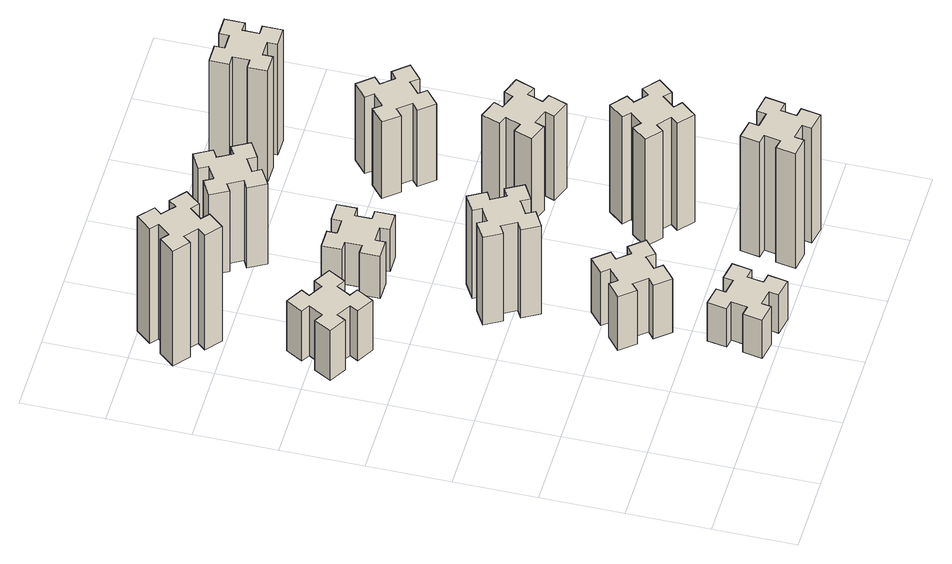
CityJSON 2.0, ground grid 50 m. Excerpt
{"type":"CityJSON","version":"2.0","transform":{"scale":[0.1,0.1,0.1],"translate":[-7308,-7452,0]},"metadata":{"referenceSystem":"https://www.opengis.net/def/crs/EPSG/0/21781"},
"CityObjects":{
"building1":{"type":"Building","attributes":{"class":"1000","function":"1000","usage":"1000","yearOfConstruction":2016,"roofType":"1000","measuredHeight":39,"storeysAboveGround":30,"storeysBelowGround":0},"geometry":[{"type":"Solid","lod":"1","boundaries":[[[[0,1,2,3,4,5,6,7,8,9,10,11,12,13,14,15,16,17,18,19]],[[17,16,20,21]],[[16,15,22,20]],[[15,14,23,22]],[[14,13,24,23]],[[13,12,25,24]],[[12,11,26,25]],[[11,10,27,26]],[[10,9,28,27]],[[9,8,29,28]],[[8,7,30,29]],[[7,6,31,30]],[[6,5,32,31]],[[5,4,33,32]],[[4,3,34,33]],[[3,2,35,34]],[[2,1,36,35]],[[1,0,37,36]],[[0,19,38,37]],[[19,18,39,38]],[[18,17,21,39]],[[24,25,26,27,28,29,30,31,32,33,34,35,36,37,38,39,21,20,22,23]]]]}]},
"building2":{"type":"Building","attributes":{"class":"1000","function":"1000","usage":"1000","yearOfConstruction":2016,"roofType":"1000","measuredHeight":30,"storeysAboveGround":30,"storeysBelowGround":0},"geometry":[{"type":"Solid","lod":"1","boundaries":[[[[40,41,42,43,44,45,46,47,48,49,50,51,52,53,54,55,56,57,58,59]],[[57,56,60,61]],[[56,55,62,60]],[[55,54,63,62]],[[54,53,64,63]],[[53,52,65,64]],[[52,51,66,65]],[[51,50,67,66]],[[50,49,68,67]],[[49,48,69,68]],[[48,47,70,69]],[[47,46,71,70]],[[46,45,72,71]],[[45,44,73,72]],[[44,43,74,73]],[[43,42,75,74]],[[42,41,76,75]],[[41,40,77,76]],[[40,59,78,77]],[[59,58,79,78]],[[58,57,61,79]],[[64,65,66,67,68,69,70,71,72,73,74,75,76,77,78,79,61,60,62,63]]]]}]},
"building3":{"type":"Building","attributes":{"class":"1000","function":"1000","usage":"1000","yearOfConstruction":2016,"roofType":"1000","measuredHeight":90,"storeysAboveGround":30,"storeysBelowGround":0},"geometry":[{"type":"Solid","lod":"1","boundaries":[[[[80,81,82,83,84,85,86,87,88,89,90,91,92,93,94,95,96,97,98,99]],[[97,96,100,101]],[[96,95,102,100]],[[95,94,103,102]],[[94,93,104,103]],[[93,92,105,104]],[[92,91,106,105]],[[91,90,107,106]],[[90,89,108,107]],[[89,88,109,108]],[[88,87,110,109]],[[87,86,111,110]],[[86,85,112,111]],[[85,84,113,112]],[[84,83,114,113]],[[83,82,115,114]],[[82,81,116,115]],[[81,80,117,116]],[[80,99,118,117]],[[99,98,119,118]],[[98,97,101,119]],[[104,105,106,107,108,109,110,111,112,113,114,115,116,117,118,119,101,100,102,103]]]]}]},
"building4":{"type":"Building","attributes":{"class":"1000","function":"1000","usage":"1000","yearOfConstruction":2016,"roofType":"1000","measuredHeight":42,"storeysAboveGround":30,"storeysBelowGround":0},"geometry":[{"type":"Solid","lod":"1","boundaries":[[[[120,121,122,123,124,125,126,127,128,129,130,131,132,133,134,135,136,137,138,139]],[[137,136,140,141]],[[136,135,142,140]],[[135,134,143,142]],[[134,133,144,143]],[[133,132,145,144]],[[132,131,146,145]],[[131,130,147,146]],[[130,129,148,147]],[[129,128,149,148]],[[128,127,150,149]],[[127,126,151,150]],[[126,125,152,151]],[[125,124,153,152]],[[124,123,154,153]],[[123,122,155,154]],[[122,121,156,155]],[[121,120,157,156]],[[120,139,158,157]],[[139,138,159,158]],[[138,137,141,159]],[[144,145,146,147,148,149,150,151,152,153,154,155,156,157,158,159,141,140,142,143]]]]}]},
"building5":{"type":"Building","attributes":{"class":"1000","function":"1000","usage":"1000","yearOfConstruction":2016,"roofType":"1000","measuredHeight":69,"storeysAboveGround":30,"storeysBelowGround":0},"geometry":[{"type":"Solid","lod":"1","boundaries":[[[[160,161,162,163,164,165,166,167,168,169,170,171,172,173,174,175,176,177,178,179]],[[177,176,180,181]],[[176,175,182,180]],[[175,174,183,182]],[[174,173,184,183]],[[173,172,185,184]],[[172,171,186,185]],[[171,170,187,186]],[[170,169,188,187]],[[169,168,189,188]],[[168,167,190,189]],[[167,166,191,190]],[[166,165,192,191]],[[165,164,193,192]],[[164,163,194,193]],[[163,162,195,194]],[[162,161,196,195]],[[161,160,197,196]],[[160,179,198,197]],[[179,178,199,198]],[[178,177,181,199]],[[184,185,186,187,188,189,190,191,192,193,194,195,196,197,198,199,181,180,182,183]]]]}]},
"building6":{"type":"Building","attributes":{"class":"1000","function":"1000","usage":"1000","yearOfConstruction":2016,"roofType":"1000","measuredHeight":33,"storeysAboveGround":30,"storeysBelowGround":0},"geometry":[{"type":"Solid","lod":"1","boundaries":[[[[200,201,202,203,204,205,206,207,208,209,210,211,212,213,214,215,216,217,218,219]],[[217,216,220,221]],[[216,215,222,220]],[[215,214,223,222]],[[214,213,224,223]],[[213,212,225,224]],[[212,211,226,225]],[[211,210,227,226]],[[210,209,228,227]],[[209,208,229,228]],[[208,207,230,229]],[[207,206,231,230]],[[206,205,232,231]],[[205,204,233,232]],[[204,203,234,233]],[[203,202,235,234]],[[202,201,236,235]],[[201,200,237,236]],[[200,219,238,237]],[[219,218,239,238]],[[218,217,221,239]],[[224,225,226,227,228,229,230,231,232,233,234,235,236,237,238,239,221,220,222,223]]]]}]},
"building7":{"type":"Building","attributes":{"class":"1000","function":"1000","usage":"1000","yearOfConstruction":2016,"roofType":"1000","measuredHeight":90,"storeysAboveGround":30,"storeysBelowGround":0},"geometry":[{"type":"Solid","lod":"1","boundaries":[[[[240,241,242,243,244,245,246,247,248,249,250,251,252,253,254,255,256,257,258,259]],[[257,256,260,261]],[[256,255,262,260]],[[255,254,263,262]],[[254,253,264,263]],[[253,252,265,264]],[[252,251,266,265]],[[251,250,267,266]],[[250,249,268,267]],[[249,248,269,268]],[[248,247,270,269]],[[247,246,271,270]],[[246,245,272,271]],[[245,244,273,272]],[[244,243,274,273]],[[243,242,275,274]],[[242,241,276,275]],[[241,240,277,276]],[[240,259,278,277]],[[259,258,279,278]],[[258,257,261,279]],[[264,265,266,267,268,269,270,271,272,273,274,275,276,277,278,279,261,260,262,263]]]]}]},
"building8":{"type":"Building","attributes":{"class":"1000","function":"1000","usage":"1000","yearOfConstruction":2016,"roofType":"1000","measuredHeight":63,"storeysAboveGround":30,"storeysBelowGround":0},"geometry":[{"type":"Solid","lod":"1","boundaries":[[[[280,281,282,283,284,285,286,287,288,289,290,291,292,293,294,295,296,297,298,299]],[[297,296,300,301]],[[296,295,302,300]],[[295,294,303,302]],[[294,293,304,303]],[[293,292,305,304]],[[292,291,306,305]],[[291,290,307,306]],[[290,289,308,307]],[[289,288,309,308]],[[288,287,310,309]],[[287,286,311,310]],[[286,285,312,311]],[[285,284,313,312]],[[284,283,314,313]],[[283,282,315,314]],[[282,281,316,315]],[[281,280,317,316]],[[280,299,318,317]],[[299,298,319,318]],[[298,297,301,319]],[[304,305,306,307,308,309,310,311,312,313,314,315,316,317,318,319,301,300,302,303]]]]}]},
"building9":{"type":"Building","attributes":{"class":"1000","function":"1000","usage":"1000","yearOfConstruction":2016,"roofType":"1000","measuredHeight":84,"storeysAboveGround":30,"storeysBelowGround":0},"geometry":[{"type":"Solid","lod":"1","boundaries":[[[[320,321,322,323,324,325,326,327,328,329,330,331,332,333,334,335,336,337,338,339]],[[337,336,340,341]],[[336,335,342,340]],[[335,334,343,342]],[[334,333,344,343]],[[333,332,345,344]],[[332,331,346,345]],[[331,330,347,346]],[[330,329,348,347]],[[329,328,349,348]],[[328,327,350,349]],[[327,326,351,350]],[[326,325,352,351]],[[325,324,353,352]],[[324,323,354,353]],[[323,322,355,354]],[[322,321,356,355]],[[321,320,357,356]],[[320,339,358,357]],[[339,338,359,358]],[[338,337,341,359]],[[344,345,346,347,348,349,350,351,352,353,354,355,356,357,358,359,341,340,342,343]]]]}]},
"building10":{"type":"Building","attributes":{"class":"1000","function":"1000","usage":"1000","yearOfConstruction":2016,"roofType":"1000","measuredHeight":66,"storeysAboveGround":30,"storeysBelowGround":0},"geometry":[{"type":"Solid","lod":"1","boundaries":[[[[360,361,362,363,364,365,366,367,368,369,370,371,372,373,374,375,376,377,378,379]],[[377,376,380,381]],[[376,375,382,380]],[[375,374,383,382]],[[374,373,384,383]],[[373,372,385,384]],[[372,371,386,385]],[[371,370,387,386]],[[370,369,388,387]],[[369,368,389,388]],[[368,367,390,389]],[[367,366,391,390]],[[366,365,392,391]],[[365,364,393,392]],[[364,363,394,393]],[[363,362,395,394]],[[362,361,396,395]],[[361,360,397,396]],[[360,379,398,397]],[[379,378,399,398]],[[378,377,381,399]],[[384,385,386,387,388,389,390,391,392,393,394,395,396,397,398,399,381,380,382,383]]]]}]},
"building11":{"type":"Building","attributes":{"class":"1000","function":"1000","usage":"1000","yearOfConstruction":2016,"roofType":"1000","measuredHeight":60,"storeysAboveGround":30,"storeysBelowGround":0},"geometry":[{"type":"Solid","lod":"1","boundaries":[[[[400,401,402,403,404,405,406,407,408,409,410,411,412,413,414,415,416,417,418,419]],[[417,416,420,421]],[[416,415,422,420]],[[415,414,423,422]],[[414,413,424,423]],[[413,412,425,424]],[[412,411,426,425]],[[411,410,427,426]],[[410,409,428,427]],[[409,408,429,428]],[[408,407,430,429]],[[407,406,431,430]],[[406,405,432,431]],[[405,404,433,432]],[[404,403,434,433]],[[403,402,435,434]],[[402,401,436,435]],[[401,400,437,436]],[[400,419,438,437]],[[419,418,439,438]],[[418,417,421,439]],[[424,425,426,427,428,429,430,431,432,433,434,435,436,437,438,439,421,420,422,423]]]]}]},
"building12":{"type":"Building","attributes":{"class":"1000","function":"1000","usage":"1000","yearOfConstruction":2016,"roofType":"1000","measuredHeight":87,"storeysAboveGround":30,"storeysBelowGround":0},"geometry":[{"type":"Solid","lod":"1","boundaries":[[[[440,441,442,443,444,445,446,447,448,449,450,451,452,453,454,455,456,457,458,459]],[[457,456,460,461]],[[456,455,462,460]],[[455,454,463,462]],[[454,453,464,463]],[[453,452,465,464]],[[452,451,466,465]],[[451,450,467,466]],[[450,449,468,467]],[[449,448,469,468]],[[448,447,470,469]],[[447,446,471,470]],[[446,445,472,471]],[[445,444,473,472]],[[444,443,474,473]],[[443,442,475,474]],[[442,441,476,475]],[[441,440,477,476]],[[440,459,478,477]],[[459,458,479,478]],[[458,457,461,479]],[[464,465,466,467,468,469,470,471,472,473,474,475,476,477,478,479,461,460,462,463]]]]}]}
},
"vertices":[
[416,2327,0],[466,2414,0],[518,2384,0],[578,2488,0],[474,2548,0],[444,2496,0],[357,2546,0],[387,2598,0],[283,2658,0],[223,2554,0],[275,2524,0],[225,2437,0],[173,2467,0],[113,2363,0],[217,2303,0],[247,2355,0],[334,2305,0],[304,2253,0],[408,2193,0],[468,2297,0],[334,2305,390],[304,2253,390],[247,2355,390],[217,2303,390],[113,2363,390],[173,2467,390],[225,2437,390],[275,2524,390],[223,2554,390],[283,2658,390],[387,2598,390],[357,2546,390],[444,2496,390],[474,2548,390],[578,2488,390],[518,2384,390],[466,2414,390],[416,2327,390],[468,2297,390],[408,2193,390],
[986,274,0],[968,175,0],[909,186,0],[888,67,0],[1007,47,0],[1017,106,0],[1115,88,0],[1105,29,0],[1223,8,0],[1244,127,0],[1185,137,0],[1202,235,0],[1261,225,0],[1282,343,0],[1164,364,0],[1154,305,0],[1055,322,0],[1066,381,0],[947,402,0],[927,284,0],[1055,322,300],[1066,381,300],[1154,305,300],[1164,364,300],[1282,343,300],[1261,225,300],[1202,235,300],[1185,137,300],[1244,127,300],[1223,8,300],[1105,29,300],[1115,88,300],[1017,106,300],[1007,47,300],[888,67,300],[909,186,300],[968,175,300],[986,274,300],[927,284,300],[947,402,300],
[136,3213,0],[213,3149,0],[174,3103,0],[266,3026,0],[343,3118,0],[297,3156,0],[362,3233,0],[408,3194,0],[485,3286,0],[393,3363,0],[354,3317,0],[278,3382,0],[316,3428,0],[224,3505,0],[147,3413,0],[193,3374,0],[129,3298,0],[83,3336,0],[6,3244,0],[98,3167,0],[129,3298,900],[83,3336,900],[193,3374,900],[147,3413,900],[224,3505,900],[316,3428,900],[278,3382,900],[354,3317,900],[393,3363,900],[485,3286,900],[408,3194,900],[362,3233,900],[297,3156,900],[343,3118,900],[266,3026,900],[174,3103,900],[213,3149,900],[136,3213,900],[98,3167,900],[6,3244,900],
[953,962,0],[876,897,0],[838,943,0],[746,866,0],[823,774,0],[869,813,0],[933,736,0],[887,698,0],[964,606,0],[1056,683,0],[1018,729,0],[1094,793,0],[1133,747,0],[1225,824,0],[1148,916,0],[1102,878,0],[1037,954,0],[1083,993,0],[1006,1085,0],[914,1008,0],[1037,954,420],[1083,993,420],[1102,878,420],[1148,916,420],[1225,824,420],[1133,747,420],[1094,793,420],[1018,729,420],[1056,683,420],[964,606,420],[887,698,420],[933,736,420],[869,813,420],[823,774,420],[746,866,420],[838,943,420],[876,897,420],[953,962,420],[914,1008,420],[1006,1085,420],
[865,1574,0],[915,1487,0],[863,1457,0],[923,1353,0],[1027,1413,0],[997,1465,0],[1084,1515,0],[1114,1463,0],[1218,1523,0],[1158,1627,0],[1106,1597,0],[1056,1684,0],[1108,1714,0],[1048,1818,0],[944,1758,0],[974,1706,0],[887,1656,0],[857,1708,0],[753,1648,0],[813,1544,0],[887,1656,690],[857,1708,690],[974,1706,690],[944,1758,690],[1048,1818,690],[1108,1714,690],[1056,1684,690],[1106,1597,690],[1158,1627,690],[1218,1523,690],[1114,1463,690],[1084,1515,690],[997,1465,690],[1027,1413,690],[923,1353,690],[863,1457,690],[915,1487,690],[865,1574,690],[813,1544,690],[753,1648,690],
[935,2315,0],[1035,2315,0],[1035,2255,0],[1155,2255,0],[1155,2375,0],[1095,2375,0],[1095,2475,0],[1155,2475,0],[1155,2595,0],[1035,2595,0],[1035,2535,0],[935,2535,0],[935,2595,0],[815,2595,0],[815,2475,0],[875,2475,0],[875,2375,0],[815,2375,0],[815,2255,0],[935,2255,0],[875,2375,330],[815,2375,330],[875,2475,330],[815,2475,330],[815,2595,330],[935,2595,330],[935,2535,330],[1035,2535,330],[1035,2595,330],[1155,2595,330],[1155,2475,330],[1095,2475,330],[1095,2375,330],[1155,2375,330],[1155,2255,330],[1035,2255,330],[1035,2315,330],[935,2315,330],[935,2255,330],[815,2255,330],
[1894,305,0],[1795,322,0],[1806,381,0],[1687,402,0],[1667,284,0],[1726,274,0],[1708,175,0],[1649,186,0],[1628,67,0],[1747,47,0],[1757,106,0],[1855,88,0],[1845,29,0],[1963,8,0],[1984,127,0],[1925,137,0],[1942,235,0],[2001,225,0],[2022,343,0],[1904,364,0],[1942,235,900],[2001,225,900],[1925,137,900],[1984,127,900],[1963,8,900],[1845,29,900],[1855,88,900],[1757,106,900],[1747,47,900],[1628,67,900],[1649,186,900],[1708,175,900],[1726,274,900],[1667,284,900],[1687,402,900],[1806,381,900],[1795,322,900],[1894,305,900],[1904,364,900],[2022,343,900],
[1106,3177,0],[1056,3264,0],[1108,3294,0],[1048,3398,0],[944,3338,0],[974,3286,0],[887,3236,0],[857,3288,0],[753,3228,0],[813,3124,0],[865,3154,0],[915,3067,0],[863,3037,0],[923,2933,0],[1027,2993,0],[997,3045,0],[1084,3095,0],[1114,3043,0],[1218,3103,0],[1158,3207,0],[1084,3095,630],[1114,3043,630],[997,3045,630],[1027,2993,630],[923,2933,630],[863,3037,630],[915,3067,630],[865,3154,630],[813,3124,630],[753,3228,630],[857,3288,630],[887,3236,630],[974,3286,630],[944,3338,630],[1048,3398,630],[1108,3294,630],[1056,3264,630],[1106,3177,630],[1158,3207,630],[1218,3103,630],
[1877,836,0],[1942,913,0],[1988,874,0],[2065,966,0],[1973,1043,0],[1934,997,0],[1858,1062,0],[1896,1108,0],[1804,1185,0],[1727,1093,0],[1773,1054,0],[1709,978,0],[1663,1016,0],[1586,924,0],[1678,847,0],[1716,893,0],[1793,829,0],[1754,783,0],[1846,706,0],[1923,798,0],[1793,829,840],[1754,783,840],[1716,893,840],[1678,847,840],[1586,924,840],[1663,1016,840],[1709,978,840],[1773,1054,840],[1727,1093,840],[1804,1185,840],[1896,1108,840],[1858,1062,840],[1934,997,840],[1973,1043,840],[2065,966,840],[1988,874,840],[1942,913,840],[1877,836,840],[1923,798,840],[1846,706,840],
[1910,1772,0],[1816,1806,0],[1837,1862,0],[1724,1903,0],[1683,1790,0],[1739,1770,0],[1705,1676,0],[1649,1697,0],[1607,1584,0],[1720,1543,0],[1741,1599,0],[1835,1565,0],[1814,1509,0],[1927,1467,0],[1968,1580,0],[1912,1601,0],[1946,1695,0],[2002,1674,0],[2043,1787,0],[1930,1828,0],[1946,1695,660],[2002,1674,660],[1912,1601,660],[1968,1580,660],[1927,1467,660],[1814,1509,660],[1835,1565,660],[1741,1599,660],[1720,1543,660],[1607,1584,660],[1649,1697,660],[1705,1676,660],[1739,1770,660],[1683,1790,660],[1724,1903,660],[1837,1862,660],[1816,1806,660],[1910,1772,660],[1930,1828,660],[2043,1787,660],
[1709,2393,0],[1773,2316,0],[1727,2278,0],[1804,2186,0],[1896,2263,0],[1858,2309,0],[1934,2373,0],[1973,2327,0],[2065,2404,0],[1988,2496,0],[1942,2458,0],[1877,2534,0],[1923,2573,0],[1846,2665,0],[1754,2588,0],[1793,2542,0],[1716,2477,0],[1678,2523,0],[1586,2446,0],[1663,2354,0],[1716,2477,600],[1678,2523,600],[1793,2542,600],[1754,2588,600],[1846,2665,600],[1923,2573,600],[1877,2534,600],[1942,2458,600],[1988,2496,600],[2065,2404,600],[1973,2327,600],[1934,2373,600],[1858,2309,600],[1896,2263,600],[1804,2186,600],[1727,2278,600],[1773,2316,600],[1709,2393,600],[1663,2354,600],[1586,2446,600],
[1675,3155,0],[1775,3155,0],[1775,3095,0],[1895,3095,0],[1895,3215,0],[1835,3215,0],[1835,3315,0],[1895,3315,0],[1895,3435,0],[1775,3435,0],[1775,3375,0],[1675,3375,0],[1675,3435,0],[1555,3435,0],[1555,3315,0],[1615,3315,0],[1615,3215,0],[1555,3215,0],[1555,3095,0],[1675,3095,0],[1615,3215,870],[1555,3215,870],[1615,3315,870],[1555,3315,870],[1555,3435,870],[1675,3435,870],[1675,3375,870],[1775,3375,870],[1775,3435,870],[1895,3435,870],[1895,3315,870],[1835,3315,870],[1835,3215,870],[1895,3215,870],[1895,3095,870],[1775,3095,870],[1775,3155,870],[1675,3155,870],[1675,3095,870],[1555,3095,870]
]}
